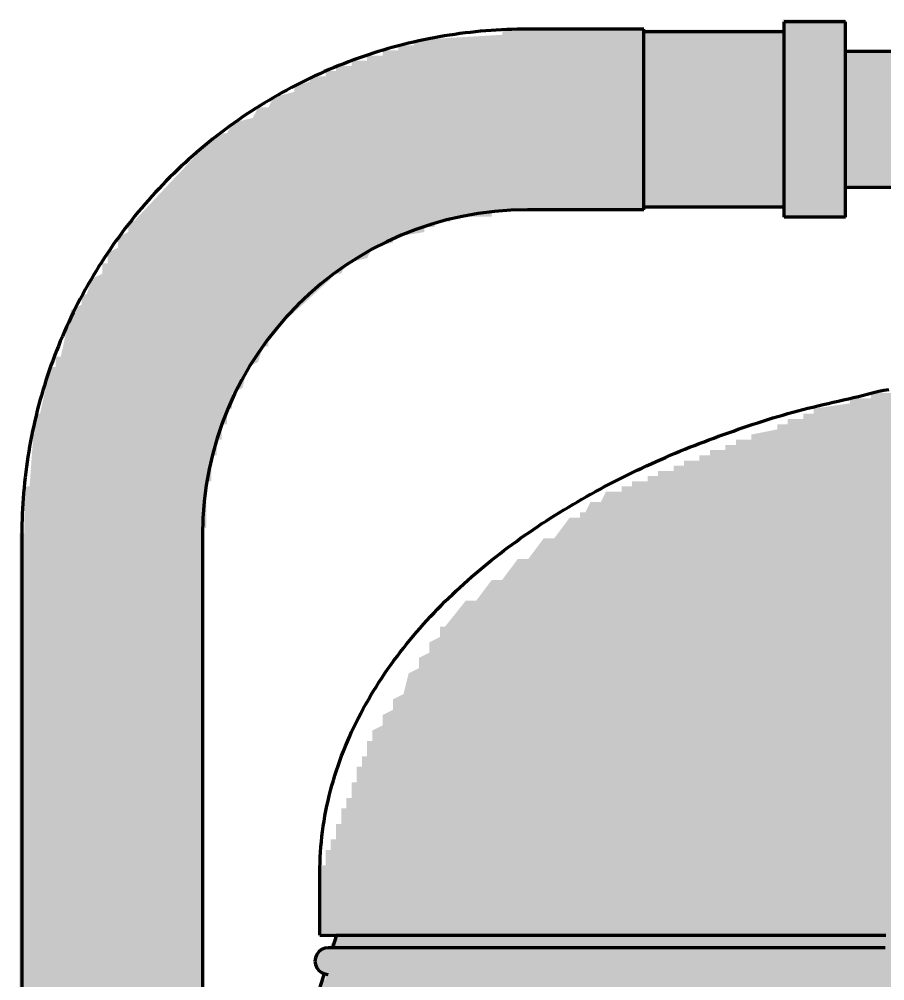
# Model space of a CAD drawing. Header units: millimetres. Extents: x 0 to 2382, y 0 to 420.
# Drawn here: x 2156.83 to 2173.5, y 292.38 to 310.9 of the extents above; entities that cross this region are included whole.
import ezdxf

# ---------------------------------------------------------------- set-up
doc = ezdxf.new("R2010")
doc.units = ezdxf.units.MM
doc.layers.add('01-VISIBLE', color=7, linetype='CONTINUOUS', lineweight=70)
doc.layers.add('13-GRAFICA', color=30, linetype='CONTINUOUS', lineweight=18)

msp = doc.modelspace()

# ---------------------------------------------------------------- hatches: boundary and pattern name
at = {"layer": '13-GRAFICA', "true_color": 0xcba23e}
h = msp.add_hatch(color=7, dxfattribs=at)
h.dxf.hatch_style = 1
h.paths.add_polyline_path([(2168.828, 307.3), (2168.828, 310.7), (2171.528, 310.7), (2171.528, 310.9), (2172.728, 310.9), (2172.728, 307.1), (2171.528, 307.1), (2171.528, 307.3)])
at = {"layer": '13-GRAFICA', "true_color": 0x202020}
h = msp.add_hatch(color=7, dxfattribs=at)
h.dxf.hatch_style = 1
h.paths.add_polyline_path([(2156.828, 260.1), (2156.828, 301), (2156.928, 301), (2156.928, 301.9), (2157.028, 301.9), (2157.128, 303.3), (2157.228, 303.3), (2157.428, 304.2), (2157.528, 304.2), (2157.528, 304.4), (2157.628, 304.4), (2157.828, 305.3), (2158.028, 305.4), (2158.028, 305.6), (2158.128, 305.6), (2158.228, 305.9), (2158.428, 306), (2158.428, 306.2), (2158.528, 306.2), (2158.528, 306.4), (2158.728, 306.5), (2158.728, 306.7), (2158.928, 306.8), (2158.928, 307), (2159.028, 307), (2160.628, 308.7), (2160.828, 308.7), (2160.928, 308.9), (2161.328, 309), (2161.428, 309.2), (2161.628, 309.2), (2161.728, 309.4), (2162.128, 309.5), (2162.128, 309.6), (2162.428, 309.7), (2162.428, 309.8), (2162.728, 309.8), (2162.728, 309.9), (2162.928, 309.9), (2162.928, 310), (2163.228, 310), (2163.228, 310.1), (2163.528, 310.1), (2163.528, 310.2), (2163.828, 310.2), (2163.828, 310.3), (2164.128, 310.3), (2164.128, 310.4), (2164.428, 310.4), (2164.428, 310.5), (2166.128, 310.6), (2166.128, 310.7), (2168.828, 310.7), (2168.828, 307.2), (2165.928, 307.2), (2165.928, 307.1), (2165.128, 307.1), (2165.128, 307), (2164.828, 307), (2164.828, 306.9), (2164.628, 306.9), (2164.628, 306.8), (2164.028, 306.7), (2164.028, 306.6), (2163.628, 306.5), (2163.528, 306.3), (2163.128, 306.2), (2163.028, 306), (2162.828, 306), (2162.828, 305.9), (2161.628, 304.8), (2161.628, 304.6), (2161.528, 304.6), (2161.428, 304.3), (2161.228, 304.2), (2161.128, 303.8), (2160.928, 303.7), (2160.928, 303.4), (2160.828, 303.4), (2160.828, 303.1), (2160.728, 303.1), (2160.728, 302.8), (2160.628, 302.8), (2160.628, 302.5), (2160.528, 302.5), (2160.528, 302), (2160.428, 302), (2160.428, 301.1), (2160.328, 301.1), (2160.328, 260.1)])
at = {"layer": '13-GRAFICA', "true_color": 0xcba23e}
h = msp.add_hatch(color=7, dxfattribs=at)
h.dxf.hatch_style = 1
h.paths.add_polyline_path([(2172.728, 310.3), (2174.528, 310.3), (2174.528, 310.2), (2174.428, 310.2), (2174.428, 309.8), (2174.328, 309.8), (2174.328, 308.6), (2174.428, 308.6), (2174.428, 308.2), (2174.528, 308.2), (2174.628, 307.7), (2172.728, 307.7)])
at = {"layer": '13-GRAFICA', "true_color": 0xb21820}
h = msp.add_hatch(color=7, dxfattribs=at)
h.dxf.hatch_style = 1
h.paths.add_polyline_path([(2162.628, 293.3), (2162.628, 294.6), (2162.728, 294.6), (2162.728, 294.9), (2162.828, 294.9), (2162.828, 295.1), (2162.928, 295.1), (2162.928, 295.4), (2163.028, 295.4), (2163.028, 295.7), (2163.128, 295.7), (2163.128, 295.9), (2163.228, 295.9), (2163.228, 296.2), (2163.328, 296.2), (2163.328, 296.5), (2163.428, 296.5), (2163.428, 296.7), (2163.528, 296.7), (2163.528, 297), (2163.628, 297), (2163.628, 297.2), (2163.828, 297.3), (2163.828, 297.5), (2164.028, 297.6), (2164.028, 297.8), (2164.228, 297.9), (2164.328, 298.3), (2164.528, 298.4), (2164.528, 298.6), (2164.728, 298.7), (2164.728, 298.9), (2164.928, 299), (2164.928, 299.2), (2165.028, 299.2), (2165.428, 299.7), (2165.628, 299.7), (2165.928, 300.1), (2166.128, 300.1), (2166.428, 300.5), (2166.628, 300.5), (2166.928, 300.9), (2167.128, 300.9), (2167.428, 301.3), (2167.628, 301.3), (2167.628, 301.4), (2167.728, 301.4), (2167.828, 301.6), (2168.028, 301.6), (2168.128, 301.8), (2168.428, 301.8), (2168.428, 301.9), (2168.628, 301.9), (2168.628, 302), (2168.928, 302), (2168.928, 302.1), (2169.128, 302.1), (2169.128, 302.2), (2169.428, 302.2), (2169.428, 302.3), (2169.628, 302.3), (2169.628, 302.4), (2169.928, 302.4), (2169.928, 302.5), (2170.128, 302.5), (2170.128, 302.6), (2170.428, 302.6), (2170.428, 302.7), (2170.628, 302.7), (2170.628, 302.8), (2170.928, 302.8), (2170.928, 302.9), (2171.428, 303), (2171.428, 303.1), (2171.628, 303.1), (2171.628, 303.2), (2171.928, 303.2), (2171.928, 303.3), (2172.128, 303.3), (2172.128, 303.4), (2172.828, 303.5), (2172.828, 303.6), (2173.228, 303.6), (2173.228, 303.7), (2173.728, 303.7), (2173.728, 303.8), (2174.128, 303.8), (2174.128, 303.7), (2174.228, 303.7), (2174.228, 303.8), (2176.328, 303.8), (2176.328, 303.7), (2176.728, 303.7), (2176.728, 303.8), (2179.928, 303.8), (2179.928, 303.7), (2180.328, 303.7), (2180.328, 303.8), (2182.128, 303.8), (2182.128, 303.7), (2183.628, 303.5), (2183.628, 303.4), (2183.928, 303.4), (2183.928, 303.3), (2184.228, 303.3), (2184.228, 303.2), (2184.628, 303.2), (2184.628, 303.1), (2184.928, 303.1), (2184.928, 303), (2185.228, 303), (2185.228, 302.9), (2185.628, 302.9), (2185.628, 302.8), (2185.828, 302.8), (2185.828, 302.7), (2186.028, 302.7), (2186.028, 302.6), (2186.228, 302.6), (2186.228, 302.5), (2186.428, 302.5), (2186.428, 302.4), (2186.728, 302.4), (2186.728, 302.3), (2186.928, 302.3), (2186.928, 302.2), (2187.128, 302.2), (2187.128, 302.1), (2187.328, 302.1), (2187.328, 302), (2187.528, 302), (2187.528, 301.9), (2187.728, 301.9), (2187.728, 301.8), (2188.028, 301.8), (2188.128, 301.6), (2188.328, 301.6), (2188.428, 301.4), (2188.628, 301.4), (2188.728, 301.2), (2188.928, 301.2), (2188.928, 301.1), (2189.228, 301), (2189.328, 300.8), (2189.728, 300.7), (2190.428, 299.9), (2190.628, 299.9), (2190.628, 299.8), (2191.328, 299.2), (2191.328, 299), (2191.428, 299), (2191.428, 298.9), (2191.728, 298.7), (2191.728, 298.5), (2192.028, 298.3), (2192.228, 297.7), (2192.428, 297.6), (2192.428, 297.4), (2192.528, 297.4), (2192.528, 297.2), (2192.628, 297.2), (2192.628, 297), (2192.728, 297), (2192.728, 296.7), (2192.828, 296.7), (2192.828, 296.4), (2192.928, 296.4), (2192.928, 296.1), (2193.028, 296.1), (2193.028, 295.7), (2193.128, 295.7), (2193.128, 294.8), (2193.228, 294.8), (2193.228, 293.3)])
h = msp.add_hatch(color=7, dxfattribs=at)
h.dxf.hatch_style = 1
h.paths.add_polyline_path([(2162.828, 293.1), (2162.928, 293.1), (2162.928, 293.3), (2192.928, 293.3), (2192.928, 293), (2162.828, 293)])
h = msp.add_hatch(color=7, dxfattribs=at)
h.dxf.hatch_style = 1
h.paths.add_polyline_path([(2193.328, 292.9), (2193.328, 292.6), (2193.228, 292.6), (2193.228, 292.5), (2162.628, 292.5), (2162.628, 292.6), (2162.528, 292.6), (2162.528, 292.9), (2162.628, 292.9), (2162.628, 293), (2193.228, 293), (2193.228, 292.9)])
h = msp.add_hatch(color=7, dxfattribs=at)
h.dxf.hatch_style = 1
h.paths.add_polyline_path([(2162.728, 292.4), (2162.728, 292.5), (2193.128, 292.5), (2193.128, 292.4), (2193.228, 292.4), (2193.228, 281.1), (2178.228, 281.1), (2178.228, 292.1), (2177.628, 292.1), (2177.628, 281.1), (2162.628, 281.1), (2162.628, 292.4)])

# ---------------------------------------------------------------- linework, layer by layer
at = {"layer": '01-VISIBLE'}
for p, q in [((2172.738, 310.85), (2171.558, 310.85)), ((2168.858, 310.71), (2166.618, 310.71)), ((2171.558, 310.66), (2168.858, 310.66)), ((2174.318, 310.28), (2172.738, 310.28)), ((2174.518, 307.66), (2172.738, 307.66)), ((2171.558, 307.28), (2168.858, 307.28)), ((2168.858, 307.23), (2166.618, 307.23)), ((2172.738, 307.09), (2171.558, 307.09)), ((2156.878, 300.97), (2156.878, 260.06)), ((2160.358, 300.97), (2160.358, 260.06)), ((2162.618, 293.257), (2162.618, 294.457)), ((2162.938, 293.257), (2162.86, 293.013)), ((2162.7, 292.513), (2162.618, 292.257))]:
    msp.add_line(p, q, dxfattribs=at)
for points in [[(2171.558, 307.09), (2171.558, 307.192), (2171.558, 307.293), (2171.558, 307.395), (2171.558, 307.496), (2171.558, 307.598), (2171.558, 307.7), (2171.558, 307.801), (2171.558, 307.903), (2171.558, 308.005), (2171.558, 308.106), (2171.558, 308.208), (2171.558, 308.309), (2171.558, 308.411), (2171.558, 308.513), (2171.558, 308.614), (2171.558, 308.716), (2171.558, 308.818), (2171.558, 308.919), (2171.558, 309.021), (2171.558, 309.122), (2171.558, 309.224), (2171.558, 309.326), (2171.558, 309.427), (2171.558, 309.529), (2171.558, 309.631), (2171.558, 309.732), (2171.558, 309.834), (2171.558, 309.935), (2171.558, 310.037), (2171.558, 310.139), (2171.558, 310.24), (2171.558, 310.342), (2171.558, 310.444), (2171.558, 310.545), (2171.558, 310.647), (2171.558, 310.748), (2171.558, 310.85)], [(2172.738, 307.09), (2172.738, 307.192), (2172.738, 307.293), (2172.738, 307.395), (2172.738, 307.496), (2172.738, 307.598), (2172.738, 307.7), (2172.738, 307.801), (2172.738, 307.903), (2172.738, 308.005), (2172.738, 308.106), (2172.738, 308.208), (2172.738, 308.309), (2172.738, 308.411), (2172.738, 308.513), (2172.738, 308.614), (2172.738, 308.716), (2172.738, 308.818), (2172.738, 308.919), (2172.738, 309.021), (2172.738, 309.122), (2172.738, 309.224), (2172.738, 309.326), (2172.738, 309.427), (2172.738, 309.529), (2172.738, 309.631), (2172.738, 309.732), (2172.738, 309.834), (2172.738, 309.935), (2172.738, 310.037), (2172.738, 310.139), (2172.738, 310.24), (2172.738, 310.342), (2172.738, 310.444), (2172.738, 310.545), (2172.738, 310.647), (2172.738, 310.748), (2172.738, 310.85)], [(2166.618, 310.71), (2166.517, 310.709), (2166.417, 310.708), (2166.316, 310.705), (2166.215, 310.702), (2166.115, 310.697), (2166.014, 310.691), (2165.914, 310.685), (2165.814, 310.677), (2165.713, 310.668), (2165.613, 310.658), (2165.513, 310.647), (2165.413, 310.635), (2165.313, 310.622), (2165.214, 310.608), (2165.114, 310.593), (2165.015, 310.577), (2164.916, 310.56), (2164.817, 310.542), (2164.718, 310.523), (2164.619, 310.503), (2164.521, 310.482), (2164.423, 310.459), (2164.325, 310.436), (2164.227, 310.412), (2164.13, 310.387), (2164.032, 310.361), (2163.935, 310.333), (2163.839, 310.305), (2163.743, 310.276), (2163.646, 310.246), (2163.551, 310.214), (2163.455, 310.182), (2163.36, 310.149), (2163.266, 310.115), (2163.171, 310.08), (2163.077, 310.044), (2162.984, 310.007), (2162.891, 309.969), (2162.798, 309.93), (2162.705, 309.89), (2162.614, 309.849), (2162.522, 309.807), (2162.431, 309.764), (2162.34, 309.72), (2162.25, 309.676), (2162.16, 309.63), (2162.071, 309.584), (2161.982, 309.536), (2161.894, 309.488), (2161.806, 309.438), (2161.719, 309.388), (2161.632, 309.337), (2161.546, 309.285), (2161.46, 309.232), (2161.375, 309.179), (2161.291, 309.124), (2161.207, 309.069), (2161.123, 309.012), (2161.041, 308.955), (2160.958, 308.897), (2160.877, 308.838), (2160.796, 308.778), (2160.715, 308.718), (2160.636, 308.656), (2160.556, 308.594), (2160.478, 308.531), (2160.4, 308.467), (2160.323, 308.402), (2160.247, 308.337), (2160.171, 308.271), (2160.096, 308.204), (2160.021, 308.136), (2159.948, 308.067), (2159.875, 307.998), (2159.802, 307.928), (2159.731, 307.857), (2159.66, 307.786), (2159.59, 307.713), (2159.521, 307.64), (2159.452, 307.567), (2159.384, 307.492), (2159.317, 307.417), (2159.251, 307.341), (2159.186, 307.265), (2159.121, 307.188), (2159.057, 307.11), (2158.994, 307.032), (2158.932, 306.952), (2158.87, 306.873), (2158.81, 306.792), (2158.75, 306.711), (2158.691, 306.63), (2158.633, 306.547), (2158.576, 306.465), (2158.519, 306.381), (2158.464, 306.297), (2158.409, 306.213), (2158.356, 306.128), (2158.303, 306.042), (2158.251, 305.956), (2158.2, 305.869), (2158.15, 305.782), (2158.1, 305.694), (2158.052, 305.606), (2158.004, 305.517), (2157.958, 305.428), (2157.912, 305.338), (2157.868, 305.248), (2157.824, 305.157), (2157.781, 305.066), (2157.739, 304.974), (2157.698, 304.883), (2157.658, 304.79), (2157.619, 304.697), (2157.581, 304.604), (2157.544, 304.511), (2157.508, 304.417), (2157.473, 304.322), (2157.439, 304.228), (2157.406, 304.133), (2157.374, 304.037), (2157.342, 303.942), (2157.312, 303.845), (2157.283, 303.749), (2157.255, 303.653), (2157.227, 303.556), (2157.201, 303.458), (2157.176, 303.361), (2157.152, 303.263), (2157.129, 303.165), (2157.106, 303.067), (2157.085, 302.969), (2157.065, 302.87), (2157.046, 302.771), (2157.028, 302.672), (2157.011, 302.573), (2156.995, 302.474), (2156.98, 302.374), (2156.966, 302.275), (2156.953, 302.175), (2156.941, 302.075), (2156.93, 301.975), (2156.92, 301.875), (2156.911, 301.774), (2156.903, 301.674), (2156.897, 301.574), (2156.891, 301.473), (2156.886, 301.373), (2156.883, 301.272), (2156.88, 301.171), (2156.879, 301.071), (2156.878, 300.97)], [(2168.858, 307.23), (2168.858, 307.332), (2168.858, 307.435), (2168.858, 307.537), (2168.858, 307.639), (2168.858, 307.742), (2168.858, 307.844), (2168.858, 307.946), (2168.858, 308.049), (2168.858, 308.151), (2168.858, 308.254), (2168.858, 308.356), (2168.858, 308.458), (2168.858, 308.561), (2168.858, 308.663), (2168.858, 308.765), (2168.858, 308.868), (2168.858, 308.97), (2168.858, 309.072), (2168.858, 309.175), (2168.858, 309.277), (2168.858, 309.379), (2168.858, 309.482), (2168.858, 309.584), (2168.858, 309.686), (2168.858, 309.789), (2168.858, 309.891), (2168.858, 309.994), (2168.858, 310.096), (2168.858, 310.198), (2168.858, 310.301), (2168.858, 310.403), (2168.858, 310.505), (2168.858, 310.608), (2168.858, 310.71)], [(2162.618, 294.457), (2162.619, 294.557), (2162.621, 294.657), (2162.625, 294.757), (2162.631, 294.857), (2162.638, 294.957), (2162.647, 295.057), (2162.658, 295.157), (2162.67, 295.256), (2162.684, 295.355), (2162.699, 295.454), (2162.716, 295.553), (2162.734, 295.651), (2162.754, 295.749), (2162.776, 295.847), (2162.799, 295.944), (2162.824, 296.041), (2162.85, 296.138), (2162.877, 296.234), (2162.906, 296.33), (2162.936, 296.426), (2162.968, 296.52), (2163.001, 296.615), (2163.036, 296.709), (2163.072, 296.802), (2163.109, 296.895), (2163.148, 296.988), (2163.188, 297.079), (2163.229, 297.171), (2163.271, 297.261), (2163.315, 297.352), (2163.36, 297.441), (2163.406, 297.53), (2163.453, 297.618), (2163.501, 297.706), (2163.551, 297.793), (2163.602, 297.879), (2163.653, 297.965), (2163.706, 298.05), (2163.76, 298.134), (2163.815, 298.218), (2163.871, 298.301), (2163.928, 298.384), (2163.985, 298.465), (2164.044, 298.546), (2164.104, 298.627), (2164.164, 298.707), (2164.226, 298.786), (2164.288, 298.864), (2164.351, 298.942), (2164.415, 299.019), (2164.48, 299.095), (2164.546, 299.17), (2164.612, 299.245), (2164.679, 299.32), (2164.747, 299.393), (2164.816, 299.466), (2164.885, 299.538), (2164.955, 299.61), (2165.026, 299.681), (2165.097, 299.751), (2165.169, 299.82), (2165.242, 299.889), (2165.315, 299.957), (2165.389, 300.025), (2165.464, 300.092), (2165.539, 300.158), (2165.615, 300.223), (2165.691, 300.288), (2165.768, 300.352), (2165.845, 300.416), (2165.923, 300.479), (2166.001, 300.541), (2166.08, 300.603), (2166.16, 300.664), (2166.24, 300.724), (2166.32, 300.784), (2166.401, 300.843), (2166.482, 300.901), (2166.564, 300.959), (2166.646, 301.016), (2166.729, 301.073), (2166.812, 301.129), (2166.895, 301.184), (2166.979, 301.239), (2167.063, 301.293), (2167.148, 301.347), (2167.233, 301.4), (2167.318, 301.452), (2167.404, 301.504), (2167.49, 301.555), (2167.576, 301.606), (2167.663, 301.656), (2167.75, 301.705), (2167.837, 301.754), (2167.925, 301.802), (2168.013, 301.85), (2168.101, 301.897), (2168.19, 301.944), (2168.279, 301.99), (2168.368, 302.035), (2168.457, 302.08), (2168.547, 302.125), (2168.637, 302.169), (2168.727, 302.212), (2168.818, 302.255), (2168.908, 302.297), (2168.999, 302.339), (2169.091, 302.38), (2169.182, 302.421), (2169.274, 302.461), (2169.366, 302.501), (2169.458, 302.54), (2169.55, 302.578), (2169.643, 302.616), (2169.736, 302.654), (2169.829, 302.69), (2169.922, 302.727), (2170.016, 302.762), (2170.109, 302.798), (2170.203, 302.833), (2170.297, 302.867), (2170.391, 302.901), (2170.486, 302.934), (2170.58, 302.968), (2170.675, 303.001), (2170.77, 303.033), (2170.864, 303.065), (2170.959, 303.097), (2171.054, 303.128), (2171.15, 303.159), (2171.245, 303.189), (2171.341, 303.219), (2171.437, 303.248), (2171.533, 303.276), (2171.629, 303.303), (2171.725, 303.33), (2171.822, 303.356), (2171.919, 303.381), (2172.016, 303.406), (2172.113, 303.43), (2172.21, 303.454), (2172.308, 303.477), (2172.405, 303.5), (2172.503, 303.522), (2172.6, 303.545), (2172.698, 303.567), (2172.796, 303.589), (2172.893, 303.612), (2172.991, 303.634), (2173.088, 303.657), (2173.185, 303.682), (2173.282, 303.709), (2173.379, 303.734), (2173.477, 303.753), (2173.576, 303.77)], [(2162.618, 293.257), (2162.718, 293.257), (2162.818, 293.257), (2162.918, 293.257), (2163.018, 293.257), (2163.118, 293.257), (2163.218, 293.257), (2163.318, 293.257), (2163.418, 293.257), (2163.518, 293.257), (2163.618, 293.257), (2163.718, 293.257), (2163.818, 293.257), (2163.918, 293.257), (2164.018, 293.257), (2164.118, 293.257), (2164.218, 293.257), (2164.318, 293.257), (2164.418, 293.257), (2164.518, 293.257), (2164.618, 293.257), (2164.718, 293.257), (2164.818, 293.257), (2164.918, 293.257), (2165.018, 293.257), (2165.118, 293.257), (2165.218, 293.257), (2165.318, 293.257), (2165.418, 293.257), (2165.518, 293.257), (2165.618, 293.257), (2165.718, 293.257), (2165.818, 293.257), (2165.918, 293.257), (2166.018, 293.257), (2166.118, 293.257), (2166.218, 293.257), (2166.318, 293.257), (2166.418, 293.257), (2166.518, 293.257), (2166.618, 293.257), (2166.718, 293.257), (2166.818, 293.257), (2166.918, 293.257), (2167.018, 293.257), (2167.118, 293.257), (2167.218, 293.257), (2167.318, 293.257), (2167.418, 293.257), (2167.518, 293.257), (2167.618, 293.257), (2167.718, 293.257), (2167.818, 293.257), (2167.918, 293.257), (2168.018, 293.257), (2168.118, 293.257), (2168.218, 293.257), (2168.318, 293.257), (2168.418, 293.257), (2168.518, 293.257), (2168.618, 293.257), (2168.718, 293.257), (2168.818, 293.257), (2168.918, 293.257), (2169.018, 293.257), (2169.118, 293.257), (2169.218, 293.257), (2169.318, 293.257), (2169.418, 293.257), (2169.518, 293.257), (2169.618, 293.257), (2169.718, 293.257), (2169.818, 293.257), (2169.918, 293.257), (2170.018, 293.257), (2170.118, 293.257), (2170.218, 293.257), (2170.318, 293.257), (2170.418, 293.257), (2170.518, 293.257), (2170.618, 293.257), (2170.718, 293.257), (2170.818, 293.257), (2170.918, 293.257), (2171.018, 293.257), (2171.118, 293.257), (2171.218, 293.257), (2171.318, 293.257), (2171.418, 293.257), (2171.518, 293.257), (2171.618, 293.257), (2171.718, 293.257), (2171.818, 293.257), (2171.918, 293.257), (2172.018, 293.257), (2172.118, 293.257), (2172.218, 293.257), (2172.318, 293.257), (2172.418, 293.257), (2172.518, 293.257), (2172.618, 293.257), (2172.718, 293.257), (2172.818, 293.257), (2172.918, 293.257), (2173.018, 293.257), (2173.118, 293.257), (2173.218, 293.257), (2173.318, 293.257), (2173.418, 293.257), (2173.518, 293.257)], [(2162.778, 293.013), (2162.712, 293.004), (2162.65, 292.979), (2162.597, 292.938), (2162.556, 292.885), (2162.531, 292.823), (2162.522, 292.757)], [(2162.86, 293.013), (2162.846, 293.013), (2162.833, 293.013), (2162.819, 293.013), (2162.805, 293.013), (2162.792, 293.013), (2162.778, 293.013)], [(2173.506, 293.013), (2173.406, 293.013), (2173.306, 293.013), (2173.206, 293.013), (2173.105, 293.013), (2173.005, 293.013), (2172.905, 293.013), (2172.804, 293.013), (2172.704, 293.013), (2172.604, 293.013), (2172.504, 293.013), (2172.403, 293.013), (2172.303, 293.013), (2172.203, 293.013), (2172.103, 293.013), (2172.002, 293.013), (2171.902, 293.013), (2171.802, 293.013), (2171.702, 293.013), (2171.601, 293.013), (2171.501, 293.013), (2171.401, 293.013), (2171.301, 293.013), (2171.2, 293.013), (2171.1, 293.013), (2171, 293.013), (2170.899, 293.013), (2170.799, 293.013), (2170.699, 293.013), (2170.599, 293.013), (2170.498, 293.013), (2170.398, 293.013), (2170.298, 293.013), (2170.198, 293.013), (2170.097, 293.013), (2169.997, 293.013), (2169.897, 293.013), (2169.797, 293.013), (2169.696, 293.013), (2169.596, 293.013), (2169.496, 293.013), (2169.395, 293.013), (2169.295, 293.013), (2169.195, 293.013), (2169.095, 293.013), (2168.994, 293.013), (2168.894, 293.013), (2168.794, 293.013), (2168.694, 293.013), (2168.593, 293.013), (2168.493, 293.013), (2168.393, 293.013), (2168.293, 293.013), (2168.192, 293.013), (2168.092, 293.013), (2167.992, 293.013), (2167.892, 293.013), (2167.791, 293.013), (2167.691, 293.013), (2167.591, 293.013), (2167.49, 293.013), (2167.39, 293.013), (2167.29, 293.013), (2167.19, 293.013), (2167.089, 293.013), (2166.989, 293.013), (2166.889, 293.013), (2166.789, 293.013), (2166.688, 293.013), (2166.588, 293.013), (2166.488, 293.013), (2166.388, 293.013), (2166.287, 293.013), (2166.187, 293.013), (2166.087, 293.013), (2165.986, 293.013), (2165.886, 293.013), (2165.786, 293.013), (2165.686, 293.013), (2165.585, 293.013), (2165.485, 293.013), (2165.385, 293.013), (2165.285, 293.013), (2165.184, 293.013), (2165.084, 293.013), (2164.984, 293.013), (2164.884, 293.013), (2164.783, 293.013), (2164.683, 293.013), (2164.583, 293.013), (2164.483, 293.013), (2164.382, 293.013), (2164.282, 293.013), (2164.182, 293.013), (2164.081, 293.013), (2163.981, 293.013), (2163.881, 293.013), (2163.781, 293.013), (2163.68, 293.013), (2163.58, 293.013), (2163.48, 293.013), (2163.38, 293.013), (2163.279, 293.013), (2163.179, 293.013), (2163.079, 293.013), (2162.979, 293.013), (2162.878, 293.013), (2162.778, 293.013)], [(2162.522, 292.757), (2162.531, 292.691), (2162.556, 292.629), (2162.597, 292.576), (2162.65, 292.536), (2162.712, 292.51), (2162.778, 292.501)]]:
    msp.add_lwpolyline(points, dxfattribs=at)
msp.add_arc((2166.618, 300.97), 6.26, 90, 180, dxfattribs=at)

doc.saveas('drawing.dxf')
